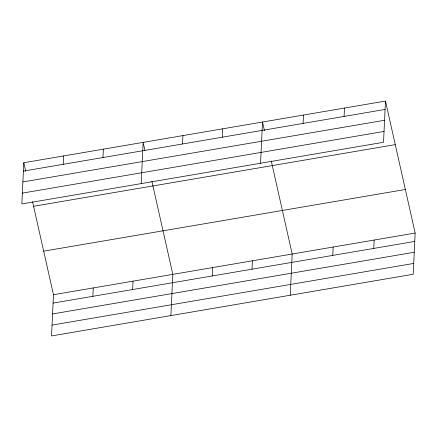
<?xml version="1.0" encoding="UTF-8"?>
<svg xmlns="http://www.w3.org/2000/svg" width="437" height="437" viewBox="0 0 437 437"><rect width="100%" height="100%" fill="white"/><g stroke="black" fill="none" stroke-linecap="round" stroke-linejoin="round"><path stroke-width="0.66" d="M23.795 162.733L21.85 203.948L383.528 142.282L385.472 101.067L23.795 162.733L25.723 171.315M32.551 201.67L53.472 294.718L51.528 335.933L413.205 274.267L415.15 233.052L385.472 101.067M63.185 164.328L63.578 155.949M92.862 296.313L93.256 287.939M102.968 157.544L103.361 149.164M132.646 289.529L133.039 281.155M141.206 183.6L143.145 142.386L144.926 150.301M170.883 315.585L172.828 274.37L151.901 181.317M182.535 143.975L182.934 135.601M212.218 275.96L212.611 267.586M222.324 137.191L222.717 128.817M252.002 269.176L252.395 260.802M260.556 163.247L262.5 122.032L264.429 130.614M290.234 295.232L292.178 254.017L271.257 160.969M303.098 123.42L303.491 115.046M332.776 255.405L333.169 247.031M344.088 116.428L344.482 108.054M373.766 248.418L374.159 240.039M23.401 171.107L385.073 109.441M22.888 181.945L384.565 120.279M22.363 193.11L384.036 131.444M33.589 206.291L395.267 144.62M43.678 251.166L405.356 189.494M53.472 294.718L415.15 233.052M53.079 303.098L414.757 241.426M52.566 313.935L414.243 252.264M52.041 325.101L413.719 263.429"/></g></svg>
